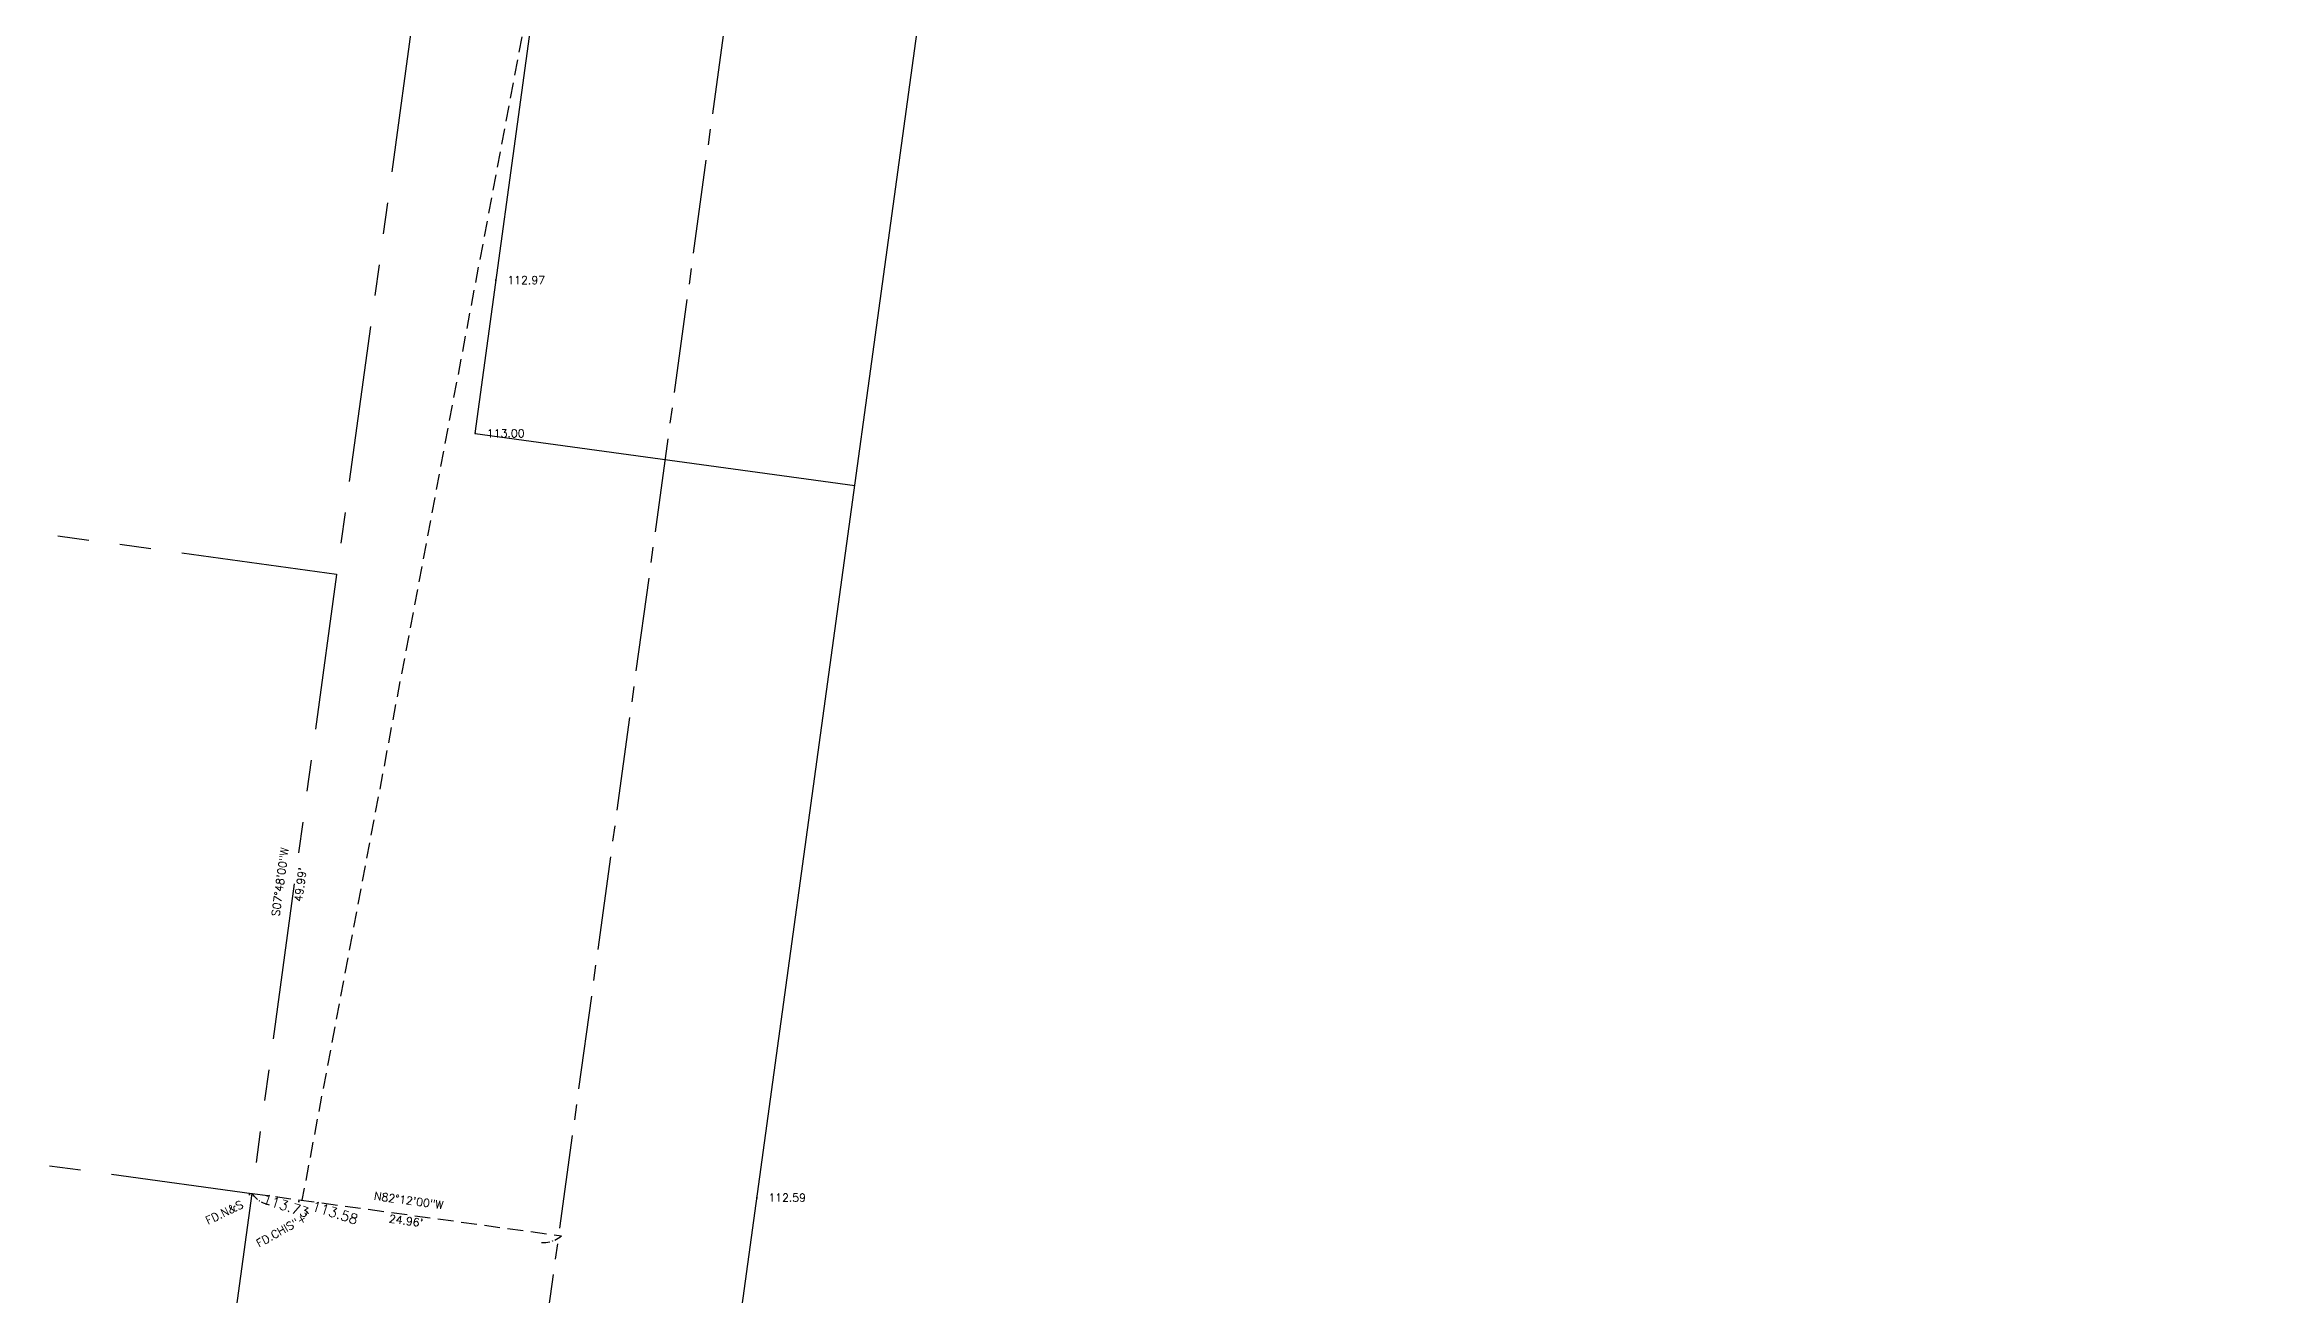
# Model space of a CAD drawing. Extents: x 3812 to 5524, y 4309 to 5867.
# Drawn here: x 5063.5 to 5240.9, y 4471.2 to 4571.3 of the extents above; entities that cross this region are included whole.
import ezdxf
from ezdxf.enums import TextEntityAlignment as Align

# ---------------------------------------------------------------- set-up
doc = ezdxf.new("R2010")
doc.units = 0
doc.header["$LTSCALE"] = 10
doc.header["$MEASUREMENT"] = 0
doc.header["$PDMODE"] = 2
doc.header["$PDSIZE"] = 0.05
for name, pattern in [('CENTER2', [1.125, 0.75, -0.125, 0.125, -0.125]), ('HIDDEN2', [0.1875, 0.125, -0.0625]), ('PHANTOM', [2.5, 1.25, -0.25, 0.25, -0.25, 0.25, -0.25])]:
    doc.linetypes.add(name, pattern=pattern)
doc.layers.get('0').update_dxf_attribs({"linetype": 'CONTINUOUS'})
for name, color, linetype in [('BNDRY-REC', 4, 'PHANTOM'), ('CENTER', 7, 'CENTER2'), ('CRBSPLT', 6, 'CONTINUOUS'), ('ELEV', 7, 'CONTINUOUS'), ('PLT_ANNO_TXT', 120, 'CONTINUOUS'), ('PNTS-FIELD5-12-16', 3, 'CONTINUOUS'), ('TEXTM', 11, 'CONTINUOUS'), ('TIES', 7, 'HIDDEN2')]:
    doc.layers.add(name, color=color, linetype=linetype)
doc.styles.add('L80', font='simplex.shx', dxfattribs={"height": 0.8})
doc.styles.add('S6', font='SIMPLEX', dxfattribs={"height": 0.083333})

# ---------------------------------------------------------------- blocks, each defined once
blk = doc.blocks.new('POINT')
blk.add_point((0, 0))
at = {"layer": 'ELEV', "style": 'S6'}
blk.add_attdef('ELEV', (0.119, -0.04), '', height=0.0833, dxfattribs=at)
blk = doc.blocks.new('PCOR')
blk.add_circle((0.09, 0.075), 0.00159)
for centre, radius, start, end in [((0.219, -0.171), 0.278, 122.8036, 139.2683), ((0.217, -0.184), 0.288, 94.2373, 111.1072)]:
    blk.add_arc(centre, radius, start, end)

msp = doc.modelspace()

# ---------------------------------------------------------------- linework, layer by layer
at = {"layer": 'BNDRY-REC'}
for p, q in [((5092.97, 4573.44), (5086.86, 4528.85)), ((5086.86, 4528.85), (4923.72, 4551.2)), ((5086.86, 4528.85), (5080.08, 4479.32)), ((4945.02, 4497.82), (5080.08, 4479.32)), ((5080.08, 4479.32), (5073.7, 4432.79))]:
    msp.add_line(p, q, dxfattribs=at)
at = {"layer": 'CENTER'}
msp.add_line((5168.37, 4940.94), (5093.04, 4391.57), dxfattribs=at)
at = {"layer": 'CRBSPLT'}
for p, q in [((5097.94, 4540.12), (5153.17, 4943.03)), ((5108.3, 4390.08), (5183.79, 4940.54)), ((5097.94, 4540.12), (5128.31, 4535.96))]:
    msp.add_line(p, q, dxfattribs=at)
at = {"layer": 'TIES'}
for p, q in [((5240.92, 5308.82), (5084.09, 4478.77)), ((5080.11, 4479.32), (5104.84, 4475.93))]:
    msp.add_line(p, q, dxfattribs=at)

# ---------------------------------------------------------------- block references
at = {"layer": 'CRBSPLT'}
ref = msp.add_blockref('POINT', (5099.61, 4552.38), dxfattribs=dict(at, xscale=7.68, yscale=7.68, zscale=7.68, rotation=0.00916666666666582))
ref.add_attrib('ELEV', '112.97', (5100.52, 4552.07), dxfattribs={"layer": 'ELEV', "height": 0.64, "rotation": 0.0092, "style": 'S6'})
ref = msp.add_blockref('POINT', (5097.96, 4540.12), dxfattribs=dict(at, xscale=7.68, yscale=7.68, zscale=7.68, rotation=0.00916666666666582))
ref.add_attrib('ELEV', '113.00', (5098.88, 4539.81), dxfattribs={"layer": 'ELEV', "height": 0.64, "rotation": 0.0092, "style": 'S6'})
ref = msp.add_blockref('POINT', (5120.48, 4478.97), dxfattribs=dict(at, xscale=7.68, yscale=7.68, zscale=7.68, rotation=0.00916666666666582))
ref.add_attrib('ELEV', '112.59', (5121.39, 4478.66), dxfattribs={"layer": 'ELEV', "height": 0.64, "rotation": 0.0092, "style": 'S6'})
at = {"layer": 'PNTS-FIELD5-12-16'}
ref = msp.add_blockref('POINT', (5079.9, 4479.23), dxfattribs=dict(at, xscale=9.6, yscale=9.6, zscale=9.6, rotation=342.3291666666667))
ref.add_attrib('ELEV', '113.73', (5080.88, 4478.52), dxfattribs={"layer": 'ELEV', "height": 0.8, "rotation": 342.3292, "style": 'S6'})
ref = msp.add_blockref('POINT', (5083.84, 4478.68), dxfattribs=dict(at, xscale=9.6, yscale=9.6, zscale=9.6, rotation=342.3291666666667))
ref.add_attrib('ELEV', '113.58', (5084.82, 4477.96), dxfattribs={"layer": 'ELEV', "height": 0.8, "rotation": 342.3292, "style": 'S6'})
at = {"layer": 'TEXTM', "xscale": 8, "zscale": 8}
for p, yscale, rotation in [((5080.06, 4479.41), -8, 352.1999999999999), ((5104.92, 4476), 8, 172.2)]:
    msp.add_blockref('PCOR', p, dxfattribs=dict(at, yscale=yscale, rotation=rotation))

# ---------------------------------------------------------------- texts
at = {"layer": 'PLT_ANNO_TXT', "style": 'L80'}
for s, p in [('S07%%d48\'00"W', (5082.66, 4504.2)), ("49.99'", (5084.28, 4503.98))]:
    msp.add_text(s, height=0.64, rotation=82.2, dxfattribs=at).set_placement(p, align=Align.CENTER)
at = {"layer": 'TEXTM', "style": 'L80'}
for s, rotation, p in [('FD.N&S', 25.9321, (5076.58, 4476.81)), ('FD.CHIS"+"', 29.3733, (5080.66, 4474.98))]:
    msp.add_text(s, height=0.64, rotation=rotation, dxfattribs=at).set_placement(p)
for s, p in [('N82%%d12\'00"W', (5092.59, 4478.44)), ("24.96'", (5092.37, 4476.81))]:
    msp.add_text(s, height=0.64, rotation=352.2, dxfattribs=at).set_placement(p, align=Align.CENTER)

doc.saveas('drawing.dxf')
